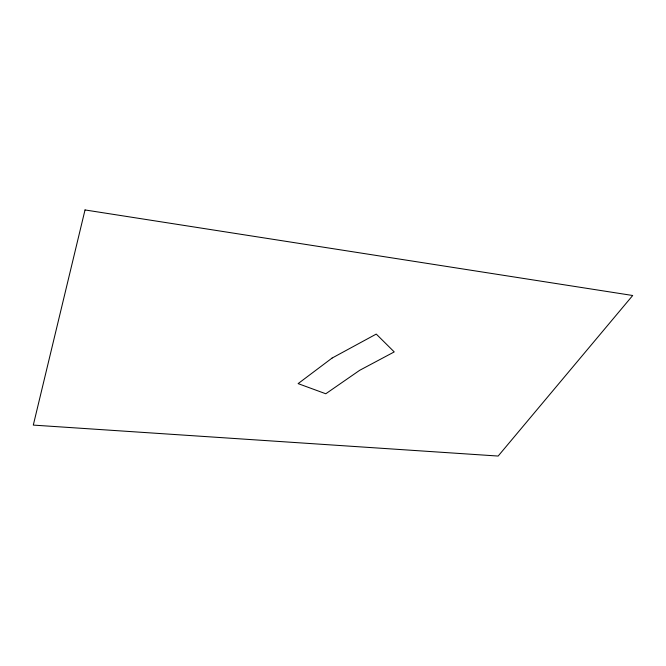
<?xml version="1.0" encoding="UTF-8"?>
<svg xmlns="http://www.w3.org/2000/svg" width="666" height="666" viewBox="0 0 666 666"><rect width="100%" height="100%" fill="white"/><g stroke="black" fill="none" stroke-linecap="round" stroke-linejoin="round"><path stroke-width="1" d="M85.023 209.948L33.3 425.099L498.151 456.052L632.7 295.496L85.023 209.948M332.076 358.067L298.118 383.616L325.791 393.764L359.673 370.313L394.23 351.914L376.257 334.082L332.076 358.067"/></g></svg>
